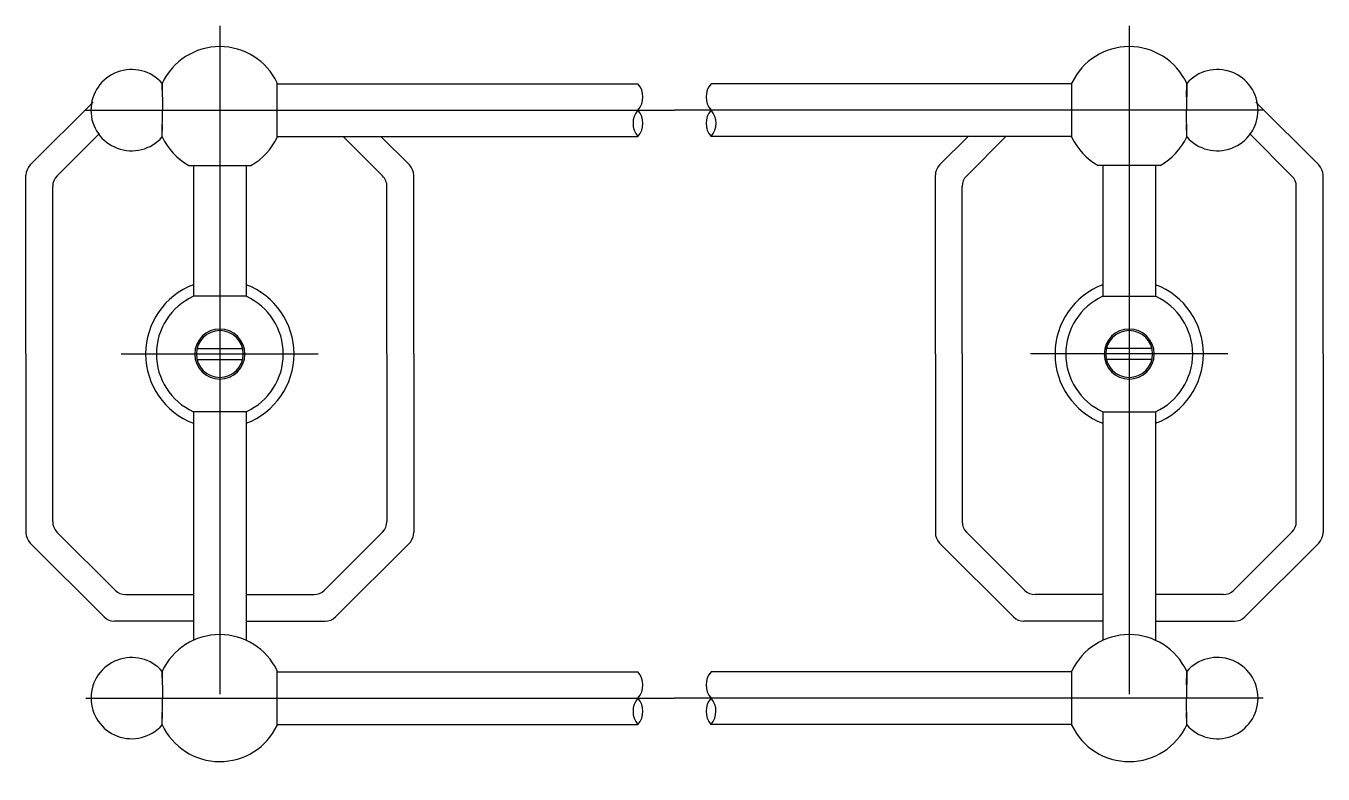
# Model space of a CAD drawing. Extents: x -0.579 to -0.385, y 268.037 to 268.149.
import ezdxf

# ---------------------------------------------------------------- set-up
doc = ezdxf.new("R2010")
doc.units = 0
doc.header["$LTSCALE"] = 0.2
doc.header["$MEASUREMENT"] = 0
doc.linetypes.add('AXES', pattern=[0.54, 0.3, -0.08, 0.08, -0.08])
doc.linetypes.add('CONTINU', pattern=[0])
doc.layers.get('0').update_dxf_attribs({"linetype": 'CONTINUOUS'})
doc.layers.add('DECA_EIXOS', color=5, linetype='AXES')

msp = doc.modelspace()

# ---------------------------------------------------------------- linework, layer by layer
at = {"linetype": 'CONTINU'}
for points in [[(-0.54965, 268.14568, 0.291818), (-0.55827, 268.14018)], [(-0.54108, 268.14028, 0.288863), (-0.54965, 268.14568)], [(-0.41362, 268.14568, 0.288862), (-0.42219, 268.14028)], [(-0.40501, 268.14018, 0.291818), (-0.41362, 268.14568)], [(-0.55827, 268.14018, 2.662618), (-0.55827, 268.13217)], [(-0.40501, 268.13217, 2.662617), (-0.40501, 268.14018)], [(-0.4871, 268.13618, 0.375606), (-0.4871, 268.14013)], [(-0.47617, 268.14013, 0.375606), (-0.47617, 268.13618)], [(-0.4871, 268.13618, 0.375605), (-0.4871, 268.13223)], [(-0.4871, 268.13223, 0.375614), (-0.4871, 268.13618)], [(-0.47617, 268.13618, 0.375605), (-0.47617, 268.13223)], [(-0.47617, 268.13223, 0.375606), (-0.47617, 268.13618)], [(-0.55827, 268.13217, 0.157475), (-0.5543, 268.12789)], [(-0.545, 268.12789, 0.15456), (-0.54108, 268.13208)], [(-0.42219, 268.13208, 0.154559), (-0.41827, 268.12789)], [(-0.40898, 268.12789, 0.157474), (-0.40501, 268.13217)], [(-0.578, 268.12798, 0.200288), (-0.57865, 268.12642)], [(-0.52065, 268.12642, 0.199582), (-0.5213, 268.12798)], [(-0.44198, 268.12798, 0.199426), (-0.44262, 268.12642)], [(-0.38462, 268.12642, 0.198995), (-0.38527, 268.12798)], [(-0.574, 268.12633, 0.199655), (-0.57465, 268.12477)], [(-0.52465, 268.12476, 0.200366), (-0.5253, 268.12633)], [(-0.43798, 268.12632, 0.199254), (-0.43862, 268.12477)], [(-0.38862, 268.12476, 0.199686), (-0.38927, 268.12632)], [(-0.5536, 268.11005, 0.689186), (-0.5536, 268.08931)], [(-0.5457, 268.08931, 0.689186), (-0.5457, 268.11005)], [(-0.41757, 268.11005, 0.689185), (-0.41757, 268.08931)], [(-0.40967, 268.08931, 0.689185), (-0.40967, 268.11005)], [(-0.5536, 268.10831, 0.642305), (-0.5536, 268.09104)], [(-0.5457, 268.09104, 0.642305), (-0.5457, 268.10831)], [(-0.41757, 268.10831, 0.642305), (-0.41757, 268.09104)], [(-0.40967, 268.09104, 0.642305), (-0.40967, 268.10831)], [(-0.54965, 268.10342, 1), (-0.54965, 268.09593)], [(-0.54965, 268.10318, 1), (-0.54965, 268.09618)], [(-0.54965, 268.09593, 1), (-0.54965, 268.10342)], [(-0.54965, 268.09618, 1), (-0.54965, 268.10318)], [(-0.41362, 268.10342, 1), (-0.41362, 268.09593)], [(-0.41362, 268.10318, 1), (-0.41362, 268.09618)], [(-0.41362, 268.09593, 1), (-0.41362, 268.10342)], [(-0.41362, 268.09618, 1), (-0.41362, 268.10318)], [(-0.57465, 268.07459, 0.199618), (-0.57401, 268.07303)], [(-0.5253, 268.07303, 0.199618), (-0.52465, 268.07459)], [(-0.43862, 268.07459, 0.199343), (-0.43798, 268.07303)], [(-0.38927, 268.07303, 0.199343), (-0.38862, 268.07459)], [(-0.57865, 268.07294, 0.199618), (-0.57801, 268.07138)], [(-0.5213, 268.07137, 0.2002), (-0.52065, 268.07294)], [(-0.44262, 268.07294, 0.199343), (-0.44198, 268.07138)], [(-0.38527, 268.07138, 0.19934), (-0.38462, 268.07294)], [(-0.5653, 268.06432, 0.198927), (-0.56374, 268.06368)], [(-0.53556, 268.06368, 0.198912), (-0.53401, 268.06432)], [(-0.42927, 268.06432, 0.199426), (-0.42771, 268.06368)], [(-0.39953, 268.06368, 0.199426), (-0.39798, 268.06432)], [(-0.56695, 268.06032, 0.19891), (-0.5654, 268.05968)], [(-0.53391, 268.05968, 0.198912), (-0.53235, 268.06032)], [(-0.43092, 268.06032, 0.198912), (-0.42937, 268.05968)], [(-0.39788, 268.05968, 0.198912), (-0.39632, 268.06032)], [(-0.54965, 268.05768, 0.291818), (-0.55827, 268.05218)], [(-0.54108, 268.05228, 0.288863), (-0.54965, 268.05768)], [(-0.41362, 268.05768, 0.288863), (-0.42219, 268.05228)], [(-0.40501, 268.05218, 0.291818), (-0.41362, 268.05768)], [(-0.55827, 268.05218, 2.662618), (-0.55827, 268.04418)], [(-0.40501, 268.04417, 2.662617), (-0.40501, 268.05218)], [(-0.4871, 268.04818, 0.375607), (-0.48711, 268.05213)], [(-0.47617, 268.05213, 0.375606), (-0.47617, 268.04818)], [(-0.4871, 268.04818, 0.375606), (-0.4871, 268.04423)], [(-0.4871, 268.04423, 0.375606), (-0.4871, 268.04818)], [(-0.47617, 268.04818, 0.375609), (-0.47618, 268.04423)], [(-0.47618, 268.04423, 0.375607), (-0.47617, 268.04818)], [(-0.55827, 268.04418, 0.634126), (-0.54108, 268.04408)], [(-0.42219, 268.04408, 0.634109), (-0.40501, 268.04417)]]:
    msp.add_lwpolyline(points, format="xyb", dxfattribs=at)
for points in [[(-0.55827, 268.14018), (-0.55822, 268.13618)], [(-0.55822, 268.13818), (-0.55827, 268.14018)], [(-0.54108, 268.13618), (-0.54108, 268.14028)], [(-0.54108, 268.14013), (-0.4871, 268.14013)], [(-0.42219, 268.14013), (-0.47617, 268.14013)], [(-0.42219, 268.13618), (-0.42219, 268.14028)], [(-0.40505, 268.13818), (-0.40501, 268.14018)], [(-0.40501, 268.14018), (-0.40505, 268.13618)], [(-0.56862, 268.13737), (-0.578, 268.12798)], [(-0.39466, 268.13737), (-0.38527, 268.12798)], [(-0.55827, 268.13217), (-0.55822, 268.13618)], [(-0.54108, 268.13208), (-0.54108, 268.13618)], [(-0.42219, 268.13208), (-0.42219, 268.13618)], [(-0.40501, 268.13217), (-0.40505, 268.13618)], [(-0.56763, 268.1327), (-0.574, 268.12633)], [(-0.55827, 268.13217), (-0.55822, 268.13403)], [(-0.40501, 268.13217), (-0.40505, 268.13403)], [(-0.39565, 268.1327), (-0.38927, 268.12632)], [(-0.54108, 268.13223), (-0.4871, 268.13223)], [(-0.5312, 268.13223), (-0.5253, 268.12633)], [(-0.52555, 268.13223), (-0.5213, 268.12798)], [(-0.42219, 268.13223), (-0.47617, 268.13223)], [(-0.43773, 268.13223), (-0.44198, 268.12798)], [(-0.43207, 268.13223), (-0.43798, 268.12632)], [(-0.5543, 268.12789), (-0.54965, 268.12789)], [(-0.5536, 268.12789), (-0.5536, 268.10831)], [(-0.54965, 268.12789), (-0.545, 268.12789)], [(-0.5457, 268.12789), (-0.5457, 268.10831)], [(-0.41362, 268.12789), (-0.41827, 268.12789)], [(-0.41757, 268.12789), (-0.41757, 268.10831)], [(-0.40898, 268.12789), (-0.41362, 268.12789)], [(-0.40967, 268.12789), (-0.40967, 268.10831)], [(-0.57865, 268.09968), (-0.57865, 268.12642)], [(-0.52065, 268.09968), (-0.52065, 268.12642)], [(-0.44262, 268.09968), (-0.44262, 268.12642)], [(-0.38462, 268.09968), (-0.38462, 268.12642)], [(-0.57465, 268.09968), (-0.57465, 268.12477)], [(-0.52465, 268.09968), (-0.52465, 268.12476)], [(-0.43862, 268.09968), (-0.43862, 268.12477)], [(-0.38862, 268.09968), (-0.38862, 268.12476)], [(-0.5457, 268.10831), (-0.5536, 268.10831)], [(-0.41757, 268.10831), (-0.40967, 268.10831)], [(-0.55306, 268.10048), (-0.54625, 268.10048)], [(-0.41021, 268.10048), (-0.41703, 268.10048)], [(-0.57865, 268.09968), (-0.57865, 268.07294)], [(-0.57465, 268.07459), (-0.57465, 268.09968)], [(-0.55306, 268.09888), (-0.54625, 268.09888)], [(-0.52465, 268.09968), (-0.52465, 268.07459)], [(-0.52065, 268.09968), (-0.52065, 268.07294)], [(-0.44262, 268.09968), (-0.44262, 268.07294)], [(-0.43862, 268.09968), (-0.43862, 268.07459)], [(-0.41021, 268.09888), (-0.41703, 268.09888)], [(-0.38862, 268.07459), (-0.38862, 268.09968)], [(-0.38462, 268.09968), (-0.38462, 268.07294)], [(-0.5457, 268.09104), (-0.5536, 268.09104)], [(-0.5536, 268.09104), (-0.5536, 268.05682)], [(-0.5457, 268.09104), (-0.5457, 268.05682)], [(-0.41757, 268.09104), (-0.41757, 268.05682)], [(-0.41757, 268.09104), (-0.40967, 268.09104)], [(-0.40967, 268.09104), (-0.40967, 268.05682)], [(-0.57401, 268.07303), (-0.5653, 268.06432)], [(-0.53401, 268.06432), (-0.5253, 268.07303)], [(-0.42927, 268.06432), (-0.43798, 268.07303)], [(-0.38927, 268.07303), (-0.39798, 268.06432)], [(-0.56695, 268.06032), (-0.57801, 268.07138)], [(-0.53235, 268.06032), (-0.5213, 268.07137)], [(-0.43092, 268.06032), (-0.44198, 268.07138)], [(-0.39632, 268.06032), (-0.38527, 268.07138)], [(-0.56374, 268.06368), (-0.5536, 268.06368)], [(-0.5457, 268.06368), (-0.53556, 268.06368)], [(-0.41757, 268.06368), (-0.42771, 268.06368)], [(-0.39953, 268.06368), (-0.40967, 268.06368)], [(-0.5536, 268.05968), (-0.5654, 268.05968)], [(-0.5457, 268.05968), (-0.53391, 268.05968)], [(-0.41757, 268.05968), (-0.42937, 268.05968)], [(-0.40967, 268.05968), (-0.39788, 268.05968)], [(-0.55822, 268.05018), (-0.55827, 268.05218)], [(-0.55827, 268.05218), (-0.55822, 268.04818)], [(-0.54109, 268.04423), (-0.54108, 268.05228)], [(-0.54108, 268.05213), (-0.54108, 268.05228)], [(-0.54108, 268.05213), (-0.48711, 268.05213)], [(-0.42219, 268.05213), (-0.47617, 268.05213)], [(-0.42219, 268.04423), (-0.42219, 268.05228)], [(-0.42219, 268.05213), (-0.42219, 268.05228)], [(-0.40501, 268.05218), (-0.40505, 268.04818)], [(-0.40505, 268.05018), (-0.40501, 268.05218)], [(-0.55827, 268.04418), (-0.55822, 268.04818)], [(-0.40501, 268.04417), (-0.40505, 268.04818)], [(-0.55827, 268.04418), (-0.55822, 268.04603)], [(-0.40501, 268.04417), (-0.40505, 268.04603)], [(-0.54108, 268.04408), (-0.54109, 268.04423)], [(-0.54109, 268.04423), (-0.4871, 268.04423)], [(-0.42219, 268.04423), (-0.47618, 268.04423)], [(-0.42219, 268.04408), (-0.42219, 268.04423)]]:
    msp.add_lwpolyline(points, dxfattribs=at)
at = {"layer": 'DECA_EIXOS'}
for points in [[(-0.54965, 268.14878), (-0.54965, 268.03681)], [(-0.41362, 268.14878), (-0.41362, 268.03681)], [(-0.56981, 268.13618), (-0.48164, 268.13618)], [(-0.39347, 268.13618), (-0.48164, 268.13618)], [(-0.56439, 268.09968), (-0.53492, 268.09968)], [(-0.39889, 268.09968), (-0.42836, 268.09968)], [(-0.56968, 268.04818), (-0.48164, 268.04818)], [(-0.39359, 268.04818), (-0.48164, 268.04818)]]:
    msp.add_lwpolyline(points, dxfattribs=at)

doc.saveas('drawing.dxf')
